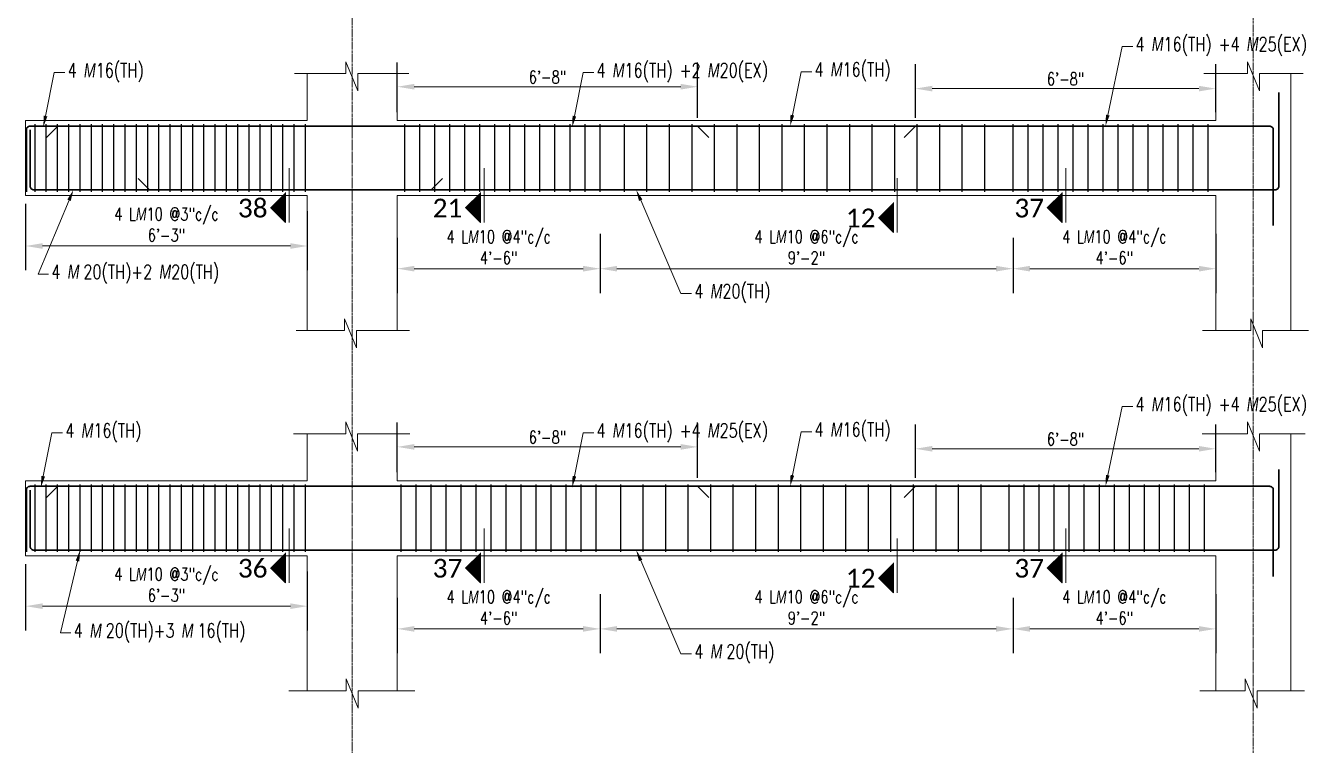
# Model space of a CAD drawing. Header units: inches. Extents: x 0 to 162649, y -36601 to -26324.
# Drawn here: x 156893.4 to 157235, y -35488 to -35296.2 of the extents above; entities that cross this region are included whole.
import ezdxf
from ezdxf import colors
from ezdxf.entities.mleader import LeaderData, LeaderLine
from ezdxf.math import Vec2, Vec3

# ---------------------------------------------------------------- set-up
doc = ezdxf.new("R2010")
doc.units = ezdxf.units.IN
doc.header["$MEASUREMENT"] = 0
doc.linetypes.add('CENTER2', pattern=[1.125, 0.75, -0.125, 0.125, -0.125])
for name, color, linetype, lineweight in [('Cen', 9, 'CENTER2', 5), ('Dim', 1, 'Continuous', 13), ('dimention', 1, 'Continuous', 13), ('hatch', 252, 'Continuous', 0), ('OL_AR_Text', 140, 'Continuous', 5), ('Rein', 3, 'Continuous', 30), ('Stirrups', 191, 'Continuous', 25), ('TEXT', 7, 'Continuous', 9)]:
    doc.layers.add(name, color=color, linetype=linetype, lineweight=lineweight)
doc.styles.add('1-8 Annotative Text', font='calibri.ttf', dxfattribs={"height": 0.125})
doc.styles.add('DIM', font='simplex.shx', dxfattribs={"width": 0.75})
doc.dimstyles.get("Standard").update_dxf_attribs({"dimscale": 36, "dimtxt": 0.09375, "dimasz": 0.125, "dimexe": 0.18, "dimexo": 0.0625, "dimgap": 0.015625, "dimtad": 1, "dimdec": 0, "dimzin": 0, "dimdsep": 46, "dimlunit": 4, "dimtxsty": 'DIM', "dimcen": 0.09, "dimadec": 0, "dimazin": 0, "dimtfac": 0.75, "dimtdec": 0, "dimtmove": 0, "dimatfit": 3, "dimfxl": 1, "dimtolj": 1, "dimtzin": 0, "dimlwd": 9, "dimarcsym": 0})

# ---------------------------------------------------------------- blocks, each defined once
blk = doc.blocks.new('*D76')
at = {"layer": 'Defpoints', "color": 0, "transparency": 16777216}
for p in [(157072.37, -35408.5), (156992.37, -35417.5), (157072.37, -35419)]:
    blk.add_point(p, dxfattribs=at)
at = {"layer": 'dimention', "color": 0, "lineweight": -2, "transparency": 16777216}
for p, q in [((156992.37, -35415.25), (156992.37, -35402.02)), ((157072.37, -35416.75), (157072.37, -35402.02))]:
    blk.add_line(p, q, dxfattribs=at)
at = {"layer": 'dimention', "color": 0, "lineweight": 9, "transparency": 16777216}
blk.add_line((156996.87, -35408.5), (157067.87, -35408.5), dxfattribs=at)
at = {"layer": 'dimention', "color": 0, "transparency": 16777216}
for points in [[(156996.87, -35407.75), (156996.87, -35409.25), (156992.37, -35408.5)], [(157067.87, -35407.75), (157067.87, -35409.25), (157072.37, -35408.5)]]:
    blk.add_solid(points, dxfattribs=at)
at = {"layer": 'dimention', "color": 0, "transparency": 16777216, "insert": (157032.37, -35405.93), "char_height": 3.375, "attachment_point": 5, "style": 'DIM'}
blk.add_mtext('\\A1;6\'-8"', dxfattribs=at)
blk = doc.blocks.new('*D77')
at = {"layer": 'Defpoints', "color": 0, "transparency": 16777216}
for p in [(157210.37, -35409), (157210.37, -35417.5), (157130.37, -35419)]:
    blk.add_point(p, dxfattribs=at)
at = {"layer": 'dimention', "color": 0, "lineweight": -2, "transparency": 16777216}
for p, q in [((157130.37, -35416.75), (157130.37, -35402.52)), ((157210.37, -35415.25), (157210.37, -35402.52))]:
    blk.add_line(p, q, dxfattribs=at)
at = {"layer": 'dimention', "color": 0, "lineweight": 9, "transparency": 16777216}
blk.add_line((157134.87, -35409), (157205.87, -35409), dxfattribs=at)
at = {"layer": 'dimention', "color": 0, "transparency": 16777216}
for points in [[(157134.87, -35408.25), (157134.87, -35409.75), (157130.37, -35409)], [(157205.87, -35408.25), (157205.87, -35409.75), (157210.37, -35409)]]:
    blk.add_solid(points, dxfattribs=at)
at = {"layer": 'dimention', "color": 0, "transparency": 16777216, "insert": (157170.37, -35406.43), "char_height": 3.375, "attachment_point": 5, "style": 'DIM'}
blk.add_mtext('\\A1;6\'-8"', dxfattribs=at)
blk = doc.blocks.new('*D82')
at = {"layer": 'Defpoints', "color": 0, "transparency": 16777216}
for p in [(156992.37, -35446.5), (157046.37, -35445.5), (157046.37, -35457)]:
    blk.add_point(p, dxfattribs=at)
at = {"layer": 'dimention', "color": 0, "lineweight": -2, "transparency": 16777216}
for p, q in [((157046.37, -35447.75), (157046.37, -35463.48)), ((156992.37, -35448.75), (156992.37, -35463.48))]:
    blk.add_line(p, q, dxfattribs=at)
at = {"layer": 'dimention', "color": 0, "lineweight": 9, "transparency": 16777216}
blk.add_line((156996.87, -35457), (157041.87, -35457), dxfattribs=at)
at = {"layer": 'dimention', "color": 0, "transparency": 16777216}
for points in [[(156996.87, -35456.25), (156996.87, -35457.75), (156992.37, -35457)], [(157041.87, -35456.25), (157041.87, -35457.75), (157046.37, -35457)]]:
    blk.add_solid(points, dxfattribs=at)
at = {"layer": 'dimention', "color": 0, "transparency": 16777216, "insert": (157019.37, -35451.29), "char_height": 3.375, "attachment_point": 5, "style": 'DIM'}
blk.add_mtext('\\A1;4 L{\\A0;\\Fgothici|c0;\\W0.75;M}10 @4"c/c\\P4\'-6"', dxfattribs=at)
blk = doc.blocks.new('*D83')
at = {"layer": 'Defpoints', "color": 0, "transparency": 16777216}
for p in [(157156.37, -35446.5), (157210.37, -35445.5), (157210.37, -35457)]:
    blk.add_point(p, dxfattribs=at)
at = {"layer": 'dimention', "color": 0, "lineweight": -2, "transparency": 16777216}
for p, q in [((157210.37, -35447.75), (157210.37, -35463.48)), ((157156.37, -35448.75), (157156.37, -35463.48))]:
    blk.add_line(p, q, dxfattribs=at)
at = {"layer": 'dimention', "color": 0, "lineweight": 9, "transparency": 16777216}
blk.add_line((157160.87, -35457), (157205.87, -35457), dxfattribs=at)
at = {"layer": 'dimention', "color": 0, "transparency": 16777216}
for points in [[(157160.87, -35456.25), (157160.87, -35457.75), (157156.37, -35457)], [(157205.87, -35456.25), (157205.87, -35457.75), (157210.37, -35457)]]:
    blk.add_solid(points, dxfattribs=at)
at = {"layer": 'dimention', "color": 0, "transparency": 16777216, "insert": (157183.37, -35451.29), "char_height": 3.375, "attachment_point": 5, "style": 'DIM'}
blk.add_mtext('\\A1;4 L{\\A0;\\Fgothici|c0;\\W0.75;M}10 @4"c/c\\P4\'-6"', dxfattribs=at)
blk = doc.blocks.new('*D84')
at = {"layer": 'Defpoints', "color": 0, "transparency": 16777216}
for p in [(157046.37, -35446.5), (157156.37, -35446.5), (157156.37, -35457)]:
    blk.add_point(p, dxfattribs=at)
at = {"layer": 'dimention', "color": 0, "lineweight": -2, "transparency": 16777216}
for p, q in [((157046.37, -35448.75), (157046.37, -35463.48)), ((157156.37, -35448.75), (157156.37, -35463.48))]:
    blk.add_line(p, q, dxfattribs=at)
at = {"layer": 'dimention', "color": 0, "lineweight": 9, "transparency": 16777216}
blk.add_line((157050.87, -35457), (157151.87, -35457), dxfattribs=at)
at = {"layer": 'dimention', "color": 0, "transparency": 16777216}
for points in [[(157050.87, -35456.25), (157050.87, -35457.75), (157046.37, -35457)], [(157151.87, -35456.25), (157151.87, -35457.75), (157156.37, -35457)]]:
    blk.add_solid(points, dxfattribs=at)
at = {"layer": 'dimention', "color": 0, "transparency": 16777216, "insert": (157101.37, -35451.29), "char_height": 3.375, "attachment_point": 5, "style": 'DIM'}
blk.add_mtext('\\A1;4 L{\\A0;\\Fgothici|c0;\\W0.75;M}10 @6"c/c\\P9\'-2"', dxfattribs=at)
blk = doc.blocks.new('*D91')
at = {"layer": 'Defpoints', "color": 0, "transparency": 16777216}
for p in [(157072.37, -35312.5), (156992.37, -35321.5), (157072.37, -35323)]:
    blk.add_point(p, dxfattribs=at)
at = {"layer": 'dimention', "color": 0, "lineweight": -2, "transparency": 16777216}
for p, q in [((156992.37, -35319.25), (156992.37, -35306.02)), ((157072.37, -35320.75), (157072.37, -35306.02))]:
    blk.add_line(p, q, dxfattribs=at)
at = {"layer": 'dimention', "color": 0, "lineweight": 9, "transparency": 16777216}
blk.add_line((156996.87, -35312.5), (157067.87, -35312.5), dxfattribs=at)
at = {"layer": 'dimention', "color": 0, "transparency": 16777216}
for points in [[(156996.87, -35311.75), (156996.87, -35313.25), (156992.37, -35312.5)], [(157067.87, -35311.75), (157067.87, -35313.25), (157072.37, -35312.5)]]:
    blk.add_solid(points, dxfattribs=at)
at = {"layer": 'dimention', "color": 0, "transparency": 16777216, "insert": (157032.37, -35309.93), "char_height": 3.375, "attachment_point": 5, "style": 'DIM'}
blk.add_mtext('\\A1;6\'-8"', dxfattribs=at)
blk = doc.blocks.new('*D92')
at = {"layer": 'Defpoints', "color": 0, "transparency": 16777216}
for p in [(157210.37, -35313), (157210.37, -35321.5), (157130.37, -35323)]:
    blk.add_point(p, dxfattribs=at)
at = {"layer": 'dimention', "color": 0, "lineweight": -2, "transparency": 16777216}
for p, q in [((157130.37, -35320.75), (157130.37, -35306.52)), ((157210.37, -35319.25), (157210.37, -35306.52))]:
    blk.add_line(p, q, dxfattribs=at)
at = {"layer": 'dimention', "color": 0, "lineweight": 9, "transparency": 16777216}
blk.add_line((157134.87, -35313), (157205.87, -35313), dxfattribs=at)
at = {"layer": 'dimention', "color": 0, "transparency": 16777216}
for points in [[(157134.87, -35312.25), (157134.87, -35313.75), (157130.37, -35313)], [(157205.87, -35312.25), (157205.87, -35313.75), (157210.37, -35313)]]:
    blk.add_solid(points, dxfattribs=at)
at = {"layer": 'dimention', "color": 0, "transparency": 16777216, "insert": (157170.37, -35310.43), "char_height": 3.375, "attachment_point": 5, "style": 'DIM'}
blk.add_mtext('\\A1;6\'-8"', dxfattribs=at)
blk = doc.blocks.new('*D97')
at = {"layer": 'Defpoints', "color": 0, "transparency": 16777216}
for p in [(157046.37, -35349.5), (156992.37, -35350.5), (157046.37, -35361)]:
    blk.add_point(p, dxfattribs=at)
at = {"layer": 'dimention', "color": 0, "lineweight": -2, "transparency": 16777216}
for p, q in [((156992.37, -35352.75), (156992.37, -35367.48)), ((157046.37, -35351.75), (157046.37, -35367.48))]:
    blk.add_line(p, q, dxfattribs=at)
at = {"layer": 'dimention', "color": 0, "lineweight": 9, "transparency": 16777216}
blk.add_line((156996.87, -35361), (157041.87, -35361), dxfattribs=at)
at = {"layer": 'dimention', "color": 0, "transparency": 16777216}
for points in [[(156996.87, -35360.25), (156996.87, -35361.75), (156992.37, -35361)], [(157041.87, -35360.25), (157041.87, -35361.75), (157046.37, -35361)]]:
    blk.add_solid(points, dxfattribs=at)
at = {"layer": 'dimention', "color": 0, "transparency": 16777216, "insert": (157019.37, -35355.29), "char_height": 3.375, "attachment_point": 5, "style": 'DIM'}
blk.add_mtext('\\A1;4 L{\\A0;\\Fgothici|c0;\\W0.75;M}10 @4"c/c\\P4\'-6"', dxfattribs=at)
blk = doc.blocks.new('*D98')
at = {"layer": 'Defpoints', "color": 0, "transparency": 16777216}
for p in [(157210.37, -35349.5), (157156.37, -35350.5), (157210.37, -35361)]:
    blk.add_point(p, dxfattribs=at)
at = {"layer": 'dimention', "color": 0, "lineweight": -2, "transparency": 16777216}
for p, q in [((157156.37, -35352.75), (157156.37, -35367.48)), ((157210.37, -35351.75), (157210.37, -35367.48))]:
    blk.add_line(p, q, dxfattribs=at)
at = {"layer": 'dimention', "color": 0, "lineweight": 9, "transparency": 16777216}
blk.add_line((157160.87, -35361), (157205.87, -35361), dxfattribs=at)
at = {"layer": 'dimention', "color": 0, "transparency": 16777216}
for points in [[(157160.87, -35360.25), (157160.87, -35361.75), (157156.37, -35361)], [(157205.87, -35360.25), (157205.87, -35361.75), (157210.37, -35361)]]:
    blk.add_solid(points, dxfattribs=at)
at = {"layer": 'dimention', "color": 0, "transparency": 16777216, "insert": (157183.37, -35355.29), "char_height": 3.375, "attachment_point": 5, "style": 'DIM'}
blk.add_mtext('\\A1;4 L{\\A0;\\Fgothici|c0;\\W0.75;M}10 @4"c/c\\P4\'-6"', dxfattribs=at)
blk = doc.blocks.new('*D99')
at = {"layer": 'Defpoints', "color": 0, "transparency": 16777216}
for p in [(157046.37, -35350.5), (157156.37, -35350.5), (157156.37, -35361)]:
    blk.add_point(p, dxfattribs=at)
at = {"layer": 'dimention', "color": 0, "lineweight": -2, "transparency": 16777216}
for p, q in [((157046.37, -35352.75), (157046.37, -35367.48)), ((157156.37, -35352.75), (157156.37, -35367.48))]:
    blk.add_line(p, q, dxfattribs=at)
at = {"layer": 'dimention', "color": 0, "lineweight": 9, "transparency": 16777216}
blk.add_line((157050.87, -35361), (157151.87, -35361), dxfattribs=at)
at = {"layer": 'dimention', "color": 0, "transparency": 16777216}
for points in [[(157050.87, -35360.25), (157050.87, -35361.75), (157046.37, -35361)], [(157151.87, -35360.25), (157151.87, -35361.75), (157156.37, -35361)]]:
    blk.add_solid(points, dxfattribs=at)
at = {"layer": 'dimention', "color": 0, "transparency": 16777216, "insert": (157101.37, -35355.29), "char_height": 3.375, "attachment_point": 5, "style": 'DIM'}
blk.add_mtext('\\A1;4 L{\\A0;\\Fgothici|c0;\\W0.75;M}10 @6"c/c\\P9\'-2"', dxfattribs=at)
blk = doc.blocks.new('*D226')
at = {"layer": 'Defpoints', "color": 0, "transparency": 16777216}
for p in [(156893.37, -35341.5), (156968.39, -35343.45), (156968.39, -35354.95)]:
    blk.add_point(p, dxfattribs=at)
at = {"layer": 'dimention', "color": 0, "lineweight": -2, "transparency": 16777216}
for p, q in [((156893.37, -35343.75), (156893.37, -35361.43)), ((156968.39, -35345.7), (156968.39, -35361.43))]:
    blk.add_line(p, q, dxfattribs=at)
at = {"layer": 'dimention', "color": 0, "lineweight": 9, "transparency": 16777216}
blk.add_line((156897.87, -35354.95), (156963.89, -35354.95), dxfattribs=at)
at = {"layer": 'dimention', "color": 0, "transparency": 16777216}
for points in [[(156897.87, -35354.2), (156897.87, -35355.7), (156893.37, -35354.95)], [(156963.89, -35354.2), (156963.89, -35355.7), (156968.39, -35354.95)]]:
    blk.add_solid(points, dxfattribs=at)
at = {"layer": 'dimention', "color": 0, "transparency": 16777216, "insert": (156930.88, -35349.24), "char_height": 3.375, "attachment_point": 5, "style": 'DIM'}
blk.add_mtext('\\A1;4 L{\\A0;\\Fgothici|c0;M}10 @3"c/c\\P6\'-3"', dxfattribs=at)
blk = doc.blocks.new('*D227')
at = {"layer": 'Defpoints', "color": 0, "transparency": 16777216}
for p in [(156893.37, -35437.5), (156968.39, -35439.45), (156968.39, -35450.95)]:
    blk.add_point(p, dxfattribs=at)
at = {"layer": 'dimention', "color": 0, "lineweight": -2, "transparency": 16777216}
for p, q in [((156893.37, -35439.75), (156893.37, -35457.43)), ((156968.39, -35441.7), (156968.39, -35457.43))]:
    blk.add_line(p, q, dxfattribs=at)
at = {"layer": 'dimention', "color": 0, "lineweight": 9, "transparency": 16777216}
blk.add_line((156897.87, -35450.95), (156963.89, -35450.95), dxfattribs=at)
at = {"layer": 'dimention', "color": 0, "transparency": 16777216}
for points in [[(156897.87, -35450.2), (156897.87, -35451.7), (156893.37, -35450.95)], [(156963.89, -35450.2), (156963.89, -35451.7), (156968.39, -35450.95)]]:
    blk.add_solid(points, dxfattribs=at)
at = {"layer": 'dimention', "color": 0, "transparency": 16777216, "insert": (156930.88, -35445.24), "char_height": 3.375, "attachment_point": 5, "style": 'DIM'}
blk.add_mtext('\\A1;4 L{\\A0;\\Fgothici|c0;M}10 @3"c/c\\P6\'-3"', dxfattribs=at)

msp = doc.modelspace()

# ---------------------------------------------------------------- hatches: boundary and pattern name
at = {"layer": 'Dim'}
h = msp.add_hatch(dxfattribs=at)
h.set_pattern_fill('ANSI31', color=256)
h.set_pattern_definition([(45, (2.90914, 557.83472), (-0.08838834765, 0.08838834765), [])])
h.paths.add_polyline_path([(156962.6, -35344.73), (156962.6, -35340.73), (156958.6, -35344.73), (156962.6, -35348.73)])
h = msp.add_hatch(dxfattribs=at)
h.set_pattern_fill('ANSI31', color=256)
h.set_pattern_definition([(45, (54.7936, 557.83472), (-0.08838834765, 0.08838834765), [])])
h.paths.add_polyline_path([(157014.49, -35344.73), (157014.49, -35340.73), (157010.49, -35344.73), (157014.49, -35348.73)])
h = msp.add_hatch(dxfattribs=at)
h.set_pattern_fill('ANSI31', color=256)
h.set_pattern_definition([(45, (209.73518, 557.83472), (-0.08838834765, 0.08838834765), [])])
h.paths.add_polyline_path([(157169.43, -35344.73), (157169.43, -35340.73), (157165.43, -35344.73), (157169.43, -35348.73)])
h = msp.add_hatch(dxfattribs=at)
h.set_pattern_fill('ANSI31', color=256)
h.set_pattern_definition([(45, (164.84924, 555.19524), (-0.08838834765, 0.08838834765), [])])
h.paths.add_polyline_path([(157124.54, -35347.37), (157124.54, -35343.37), (157120.54, -35347.37), (157124.54, -35351.37)])
h = msp.add_hatch(dxfattribs=at)
h.set_pattern_fill('ANSI31', color=256)
h.set_pattern_definition([(45, (2.90914, 461.83472), (-0.08838834765, 0.08838834765), [])])
h.paths.add_polyline_path([(156962.6, -35440.73), (156962.6, -35436.73), (156958.6, -35440.73), (156962.6, -35444.73)])
h = msp.add_hatch(dxfattribs=at)
h.set_pattern_fill('ANSI31', color=256)
h.set_pattern_definition([(45, (54.7936, 461.83472), (-0.08838834765, 0.08838834765), [])])
h.paths.add_polyline_path([(157014.49, -35440.73), (157014.49, -35436.73), (157010.49, -35440.73), (157014.49, -35444.73)])
h = msp.add_hatch(dxfattribs=at)
h.set_pattern_fill('ANSI31', color=256)
h.set_pattern_definition([(45, (209.73518, 461.83472), (-0.08838834765, 0.08838834765), [])])
h.paths.add_polyline_path([(157169.43, -35440.73), (157169.43, -35436.73), (157165.43, -35440.73), (157169.43, -35444.73)])
h = msp.add_hatch(dxfattribs=at)
h.set_pattern_fill('ANSI31', color=256)
h.set_pattern_definition([(45, (164.84924, 459.19524), (-0.08838834765, 0.08838834765), [])])
h.paths.add_polyline_path([(157124.54, -35443.37), (157124.54, -35439.37), (157120.54, -35443.37), (157124.54, -35447.37)])

# ---------------------------------------------------------------- linework, layer by layer
at = {"layer": 'Cen'}
for p, q in [((156980.37, -35095.91), (156980.37, -35925)), ((157220.37, -35099.09), (157220.37, -35925))]:
    msp.add_line(p, q, dxfattribs=at)
at = {"layer": 'Dim'}
for p, q in [((156963.6, -35334.23), (156963.6, -35348.73)), ((157015.49, -35334.23), (157015.49, -35348.73)), ((157170.43, -35334.23), (157170.43, -35348.73)), ((157125.54, -35336.87), (157125.54, -35351.37)), ((156962.6, -35340.73), (156962.6, -35348.73)), ((157014.49, -35340.73), (157014.49, -35348.73)), ((157169.43, -35340.73), (157169.43, -35348.73)), ((156958.6, -35344.73), (156962.6, -35348.73)), ((156962.6, -35348.73), (156962.6, -35344.73)), ((157010.49, -35344.73), (157014.49, -35348.73)), ((157014.49, -35348.73), (157014.49, -35344.73)), ((157124.54, -35343.37), (157124.54, -35351.37)), ((157165.43, -35344.73), (157169.43, -35348.73)), ((157169.43, -35348.73), (157169.43, -35344.73)), ((157120.54, -35347.37), (157124.54, -35351.37)), ((157124.54, -35351.37), (157124.54, -35347.37)), ((156963.6, -35430.23), (156963.6, -35444.73)), ((157015.49, -35430.23), (157015.49, -35444.73)), ((157170.43, -35430.23), (157170.43, -35444.73)), ((157125.54, -35432.87), (157125.54, -35447.37)), ((156962.6, -35436.73), (156962.6, -35444.73)), ((157014.49, -35436.73), (157014.49, -35444.73)), ((157169.43, -35436.73), (157169.43, -35444.73)), ((156958.6, -35440.73), (156962.6, -35444.73)), ((156962.6, -35444.73), (156962.6, -35440.73)), ((157010.49, -35440.73), (157014.49, -35444.73)), ((157014.49, -35444.73), (157014.49, -35440.73)), ((157124.54, -35439.37), (157124.54, -35447.37)), ((157165.43, -35440.73), (157169.43, -35444.73)), ((157169.43, -35444.73), (157169.43, -35440.73)), ((157120.54, -35443.37), (157124.54, -35447.37)), ((157124.54, -35447.37), (157124.54, -35443.37))]:
    msp.add_line(p, q, dxfattribs=at)
at = {"layer": 'hatch'}
for p, q in [((156978.68, -35309), (156978.68, -35305.83)), ((156978.68, -35305.83), (156981.86, -35313.63)), ((157218.87, -35309), (157218.87, -35305.83)), ((157218.87, -35305.83), (157222.06, -35313.63)), ((156964.96, -35309), (156978.68, -35309)), ((156968.37, -35309), (156968.37, -35321.5)), ((156981.86, -35313.63), (156981.86, -35309)), ((156981.86, -35309), (156995.41, -35309)), ((156992.37, -35309), (156992.37, -35321.5)), ((157207.17, -35309), (157218.87, -35309)), ((157210.37, -35309), (157210.37, -35321.5)), ((157222.06, -35313.63), (157222.06, -35309)), ((157222.06, -35309), (157233.68, -35309)), ((157230.37, -35309), (157230.37, -35377.5)), ((156893.37, -35321.5), (156893.37, -35341.5)), ((156893.37, -35321.5), (156968.37, -35321.5)), ((156992.37, -35321.5), (157210.37, -35321.5)), ((156893.37, -35341.5), (156968.37, -35341.5)), ((156968.37, -35341.5), (156968.37, -35377.5)), ((156992.37, -35341.5), (156992.37, -35377.5)), ((156992.37, -35341.5), (157210.37, -35341.5)), ((157210.37, -35341.5), (157210.37, -35377.5)), ((156978.28, -35377.5), (156978.28, -35374.33)), ((156978.28, -35374.33), (156981.47, -35382.13)), ((157219.69, -35377.5), (157219.69, -35374.33)), ((157219.69, -35374.33), (157222.87, -35382.13)), ((156965.39, -35377.5), (156978.28, -35377.5)), ((156981.47, -35382.13), (156981.47, -35377.5)), ((156981.47, -35377.5), (156995.64, -35377.5)), ((157206.83, -35377.5), (157219.69, -35377.5)), ((157222.87, -35382.13), (157222.87, -35377.5)), ((157222.87, -35377.5), (157235.04, -35377.5)), ((156978.61, -35405), (156978.61, -35401.83)), ((156978.61, -35401.83), (156981.79, -35409.63)), ((157218.83, -35405), (157218.83, -35401.83)), ((157218.83, -35401.83), (157222.02, -35409.63)), ((156964.71, -35405), (156978.61, -35405)), ((156968.37, -35405), (156968.37, -35417.5)), ((156981.79, -35409.63), (156981.79, -35405)), ((156981.79, -35405), (156995.71, -35405)), ((156992.37, -35405), (156992.37, -35417.5)), ((157206.78, -35405), (157218.83, -35405)), ((157210.37, -35405), (157210.37, -35417.5)), ((157222.02, -35409.63), (157222.02, -35405)), ((157222.02, -35405), (157234.23, -35405)), ((157230.37, -35405), (157230.37, -35473.5)), ((156893.37, -35417.5), (156893.37, -35437.5)), ((156893.37, -35417.5), (156968.37, -35417.5)), ((156992.37, -35417.5), (157210.37, -35417.5)), ((156893.37, -35437.5), (156968.37, -35437.5)), ((156968.37, -35437.5), (156968.37, -35473.5)), ((156992.37, -35437.5), (156992.37, -35473.5)), ((156992.37, -35437.5), (157210.37, -35437.5)), ((157210.37, -35437.5), (157210.37, -35473.5)), ((156978.76, -35473.5), (156978.76, -35470.33)), ((156978.76, -35470.33), (156981.95, -35478.13)), ((157218.2, -35473.5), (157218.2, -35470.33)), ((157218.2, -35470.33), (157221.39, -35478.13)), ((156963.44, -35473.5), (156978.76, -35473.5)), ((156981.95, -35478.13), (156981.95, -35473.5)), ((156981.95, -35473.5), (156997.05, -35473.5)), ((157206.17, -35473.5), (157218.2, -35473.5)), ((157221.39, -35478.13), (157221.39, -35473.5)), ((157221.39, -35473.5), (157234.03, -35473.5))]:
    msp.add_line(p, q, dxfattribs=at)
at = {"layer": 'Rein'}
for p, q in [((156898.96, -35326), (156901.96, -35323)), ((157075.37, -35326), (157072.37, -35323)), ((157127.37, -35326), (157130.37, -35323)), ((156926.37, -35340), (156923.37, -35337)), ((157001.37, -35340), (157004.37, -35337)), ((156898.96, -35422), (156901.96, -35419)), ((157075.37, -35422), (157072.37, -35419)), ((157127.37, -35422), (157130.37, -35419))]:
    msp.add_line(p, q, dxfattribs=at)
for points in [[(156894.55, -35324), (156894.55, -35339, 0.414214), (156895.55, -35340), (157226.21, -35340, 0.414214), (157227.21, -35339), (157227.21, -35314)], [(157225.71, -35349.5), (157225.71, -35324, 0.414214), (157224.71, -35323), (156894.55, -35323, 0.414214), (156893.55, -35324), (156893.55, -35340.5)], [(156894.55, -35420), (156894.55, -35435, 0.414214), (156895.55, -35436), (157226.21, -35436, 0.414214), (157227.21, -35435), (157227.21, -35414.5)], [(157225.71, -35443), (157225.71, -35420, 0.414214), (157224.71, -35419), (156894.55, -35419, 0.414214), (156893.55, -35420), (156893.55, -35436.5)]]:
    msp.add_lwpolyline(points, format="xyb", dxfattribs=at)
at = {"layer": 'Stirrups'}
for p, q in [((156895.87, -35340.5), (156895.87, -35322.5)), ((156898.87, -35340.5), (156898.87, -35322.5)), ((156901.87, -35340.5), (156901.87, -35322.5)), ((156904.87, -35340.5), (156904.87, -35322.5)), ((156907.87, -35340.5), (156907.87, -35322.5)), ((156910.87, -35340.5), (156910.87, -35322.5)), ((156913.87, -35340.5), (156913.87, -35322.5)), ((156916.87, -35340.5), (156916.87, -35322.5)), ((156919.87, -35340.5), (156919.87, -35322.5)), ((156922.87, -35340.5), (156922.87, -35322.5)), ((156925.87, -35340.5), (156925.87, -35322.5)), ((156928.87, -35340.5), (156928.87, -35322.5)), ((156931.87, -35340.5), (156931.87, -35322.5)), ((156934.87, -35340.5), (156934.87, -35322.5)), ((156937.87, -35340.5), (156937.87, -35322.5)), ((156940.87, -35340.5), (156940.87, -35322.5)), ((156943.87, -35340.5), (156943.87, -35322.5)), ((156946.87, -35340.5), (156946.87, -35322.5)), ((156949.87, -35340.5), (156949.87, -35322.5)), ((156952.87, -35340.5), (156952.87, -35322.5)), ((156955.87, -35340.5), (156955.87, -35322.5)), ((156958.87, -35340.5), (156958.87, -35322.5)), ((156961.87, -35340.5), (156961.87, -35322.5)), ((156964.87, -35340.5), (156964.87, -35322.5)), ((156967.87, -35340.5), (156967.87, -35322.5)), ((156994.37, -35340.5), (156994.37, -35322.5)), ((156998.37, -35340.5), (156998.37, -35322.5)), ((157002.37, -35340.5), (157002.37, -35322.5)), ((157006.37, -35340.5), (157006.37, -35322.5)), ((157010.37, -35340.5), (157010.37, -35322.5)), ((157014.37, -35340.5), (157014.37, -35322.5)), ((157018.37, -35340.5), (157018.37, -35322.5)), ((157022.37, -35340.5), (157022.37, -35322.5)), ((157026.37, -35340.5), (157026.37, -35322.5)), ((157030.37, -35340.5), (157030.37, -35322.5)), ((157034.37, -35340.5), (157034.37, -35322.5)), ((157038.37, -35340.5), (157038.37, -35322.5)), ((157042.37, -35340.5), (157042.37, -35322.5)), ((157046.37, -35340.5), (157046.37, -35322.5)), ((157052.87, -35340.5), (157052.87, -35322.5)), ((157058.87, -35340.5), (157058.87, -35322.5)), ((157064.87, -35340.5), (157064.87, -35322.5)), ((157070.87, -35340.5), (157070.87, -35322.5)), ((157076.87, -35340.5), (157076.87, -35322.5)), ((157082.87, -35340.5), (157082.87, -35322.5)), ((157088.87, -35340.5), (157088.87, -35322.5)), ((157094.87, -35340.5), (157094.87, -35322.5)), ((157100.87, -35340.5), (157100.87, -35322.5)), ((157106.87, -35340.5), (157106.87, -35322.5)), ((157112.87, -35340.5), (157112.87, -35322.5)), ((157118.87, -35340.5), (157118.87, -35322.5)), ((157124.87, -35340.5), (157124.87, -35322.5)), ((157130.87, -35340.5), (157130.87, -35322.5)), ((157136.87, -35340.5), (157136.87, -35322.5)), ((157142.87, -35340.5), (157142.87, -35322.5)), ((157148.87, -35340.5), (157148.87, -35322.5)), ((157156.37, -35340.5), (157156.37, -35322.5)), ((157160.37, -35340.5), (157160.37, -35322.5)), ((157164.37, -35340.5), (157164.37, -35322.5)), ((157168.37, -35340.5), (157168.37, -35322.5)), ((157172.37, -35340.5), (157172.37, -35322.5)), ((157176.37, -35340.5), (157176.37, -35322.5)), ((157180.37, -35340.5), (157180.37, -35322.5)), ((157184.37, -35340.5), (157184.37, -35322.5)), ((157188.37, -35340.5), (157188.37, -35322.5)), ((157192.37, -35340.5), (157192.37, -35322.5)), ((157196.37, -35340.5), (157196.37, -35322.5)), ((157200.37, -35340.5), (157200.37, -35322.5)), ((157204.37, -35340.5), (157204.37, -35322.5)), ((157208.37, -35340.5), (157208.37, -35322.5)), ((156895.87, -35436.5), (156895.87, -35418.5)), ((156898.87, -35436.5), (156898.87, -35418.5)), ((156901.87, -35436.5), (156901.87, -35418.5)), ((156904.87, -35436.5), (156904.87, -35418.5)), ((156907.87, -35436.5), (156907.87, -35418.5)), ((156910.87, -35436.5), (156910.87, -35418.5)), ((156913.87, -35436.5), (156913.87, -35418.5)), ((156916.87, -35436.5), (156916.87, -35418.5)), ((156919.87, -35436.5), (156919.87, -35418.5)), ((156922.87, -35436.5), (156922.87, -35418.5)), ((156925.87, -35436.5), (156925.87, -35418.5)), ((156928.87, -35436.5), (156928.87, -35418.5)), ((156931.87, -35436.5), (156931.87, -35418.5)), ((156934.87, -35436.5), (156934.87, -35418.5)), ((156937.87, -35436.5), (156937.87, -35418.5)), ((156940.87, -35436.5), (156940.87, -35418.5)), ((156943.87, -35436.5), (156943.87, -35418.5)), ((156946.87, -35436.5), (156946.87, -35418.5)), ((156949.87, -35436.5), (156949.87, -35418.5)), ((156952.87, -35436.5), (156952.87, -35418.5)), ((156955.87, -35436.5), (156955.87, -35418.5)), ((156958.87, -35436.5), (156958.87, -35418.5)), ((156961.87, -35436.5), (156961.87, -35418.5)), ((156964.87, -35436.5), (156964.87, -35418.5)), ((156967.87, -35436.5), (156967.87, -35418.5)), ((156993.37, -35436.5), (156993.37, -35418.5)), ((156997.37, -35436.5), (156997.37, -35418.5)), ((157001.37, -35436.5), (157001.37, -35418.5)), ((157005.37, -35436.5), (157005.37, -35418.5)), ((157009.37, -35436.5), (157009.37, -35418.5)), ((157013.37, -35436.5), (157013.37, -35418.5)), ((157017.37, -35436.5), (157017.37, -35418.5)), ((157021.37, -35436.5), (157021.37, -35418.5)), ((157025.37, -35436.5), (157025.37, -35418.5)), ((157029.37, -35436.5), (157029.37, -35418.5)), ((157033.37, -35436.5), (157033.37, -35418.5)), ((157037.37, -35436.5), (157037.37, -35418.5)), ((157041.37, -35436.5), (157041.37, -35418.5)), ((157045.37, -35436.5), (157045.37, -35418.5)), ((157051.87, -35436.5), (157051.87, -35418.5)), ((157057.87, -35436.5), (157057.87, -35418.5)), ((157063.87, -35436.5), (157063.87, -35418.5)), ((157069.87, -35436.5), (157069.87, -35418.5)), ((157075.87, -35436.5), (157075.87, -35418.5)), ((157081.87, -35436.5), (157081.87, -35418.5)), ((157087.87, -35436.5), (157087.87, -35418.5)), ((157093.87, -35436.5), (157093.87, -35418.5)), ((157099.87, -35436.5), (157099.87, -35418.5)), ((157105.87, -35436.5), (157105.87, -35418.5)), ((157111.87, -35436.5), (157111.87, -35418.5)), ((157117.87, -35436.5), (157117.87, -35418.5)), ((157123.87, -35436.5), (157123.87, -35418.5)), ((157129.87, -35436.5), (157129.87, -35418.5)), ((157135.87, -35436.5), (157135.87, -35418.5)), ((157141.87, -35436.5), (157141.87, -35418.5)), ((157147.87, -35436.5), (157147.87, -35418.5)), ((157155.37, -35436.5), (157155.37, -35418.5)), ((157159.37, -35436.5), (157159.37, -35418.5)), ((157163.37, -35436.5), (157163.37, -35418.5)), ((157167.37, -35436.5), (157167.37, -35418.5)), ((157171.37, -35436.5), (157171.37, -35418.5)), ((157175.37, -35436.5), (157175.37, -35418.5)), ((157179.37, -35436.5), (157179.37, -35418.5)), ((157183.37, -35436.5), (157183.37, -35418.5)), ((157187.37, -35436.5), (157187.37, -35418.5)), ((157191.37, -35436.5), (157191.37, -35418.5)), ((157195.37, -35436.5), (157195.37, -35418.5)), ((157199.37, -35436.5), (157199.37, -35418.5)), ((157203.37, -35436.5), (157203.37, -35418.5)), ((157207.37, -35436.5), (157207.37, -35418.5))]:
    msp.add_line(p, q, dxfattribs=at)

# ---------------------------------------------------------------- texts
at = {"layer": 'OL_AR_Text', "char_height": 5, "width": 3.8192065e-317, "attachment_point": 1, "style": '1-8 Annotative Text'}
for s, insert in [('38', (156949.9, -35342.34)), ('21', (157001.78, -35342.34)), ('37', (157156.73, -35342.34)), ('12', (157111.84, -35344.98)), ('36', (156949.9, -35438.34)), ('37', (157001.78, -35438.34)), ('37', (157156.73, -35438.34)), ('12', (157111.84, -35440.98))]:
    msp.add_mtext(s, dxfattribs=dict(at, insert=insert))

# ---------------------------------------------------------------- dimensions: what is measured, and where the dimension line sits
at = {"layer": 'dimention'}
for base, p1, p2, picture, middle in [((157072.37, -35312.5), (156992.37, -35321.5), (157072.37, -35323), '*D91', (157032.37, -35309.93)), ((157210.37, -35313), (157130.37, -35323), (157210.37, -35321.5), '*D92', (157170.37, -35310.43)), ((157072.37, -35408.5), (156992.37, -35417.5), (157072.37, -35419), '*D76', (157032.37, -35405.93)), ((157210.37, -35409), (157130.37, -35419), (157210.37, -35417.5), '*D77', (157170.37, -35406.43))]:
    dim = msp.add_linear_dim(base=base, p1=p1, p2=p2, dimstyle='Standard', dxfattribs=at)
    dim.commit()
    dim.dimension.update_dxf_attribs({"geometry": picture, "text_midpoint": middle})
for base, p1, p2, text, picture, middle in [((156968.39, -35354.95), (156893.37, -35341.5), (156968.39, -35343.45), '4 L{\\A0;\\Fgothici|c0;M}10 @3"c/c\\P<>', '*D226', (156930.88, -35349.24)), ((157046.37, -35361), (156992.37, -35350.5), (157046.37, -35349.5), '4 L{\\A0;\\Fgothici|c0;\\W0.75;M}10 @4"c/c\\P<>', '*D97', (157019.37, -35355.29)), ((157156.37, -35361), (157046.37, -35350.5), (157156.37, -35350.5), '4 L{\\A0;\\Fgothici|c0;\\W0.75;M}10 @6"c/c\\P<>', '*D99', (157101.37, -35355.29)), ((157210.37, -35361), (157156.37, -35350.5), (157210.37, -35349.5), '4 L{\\A0;\\Fgothici|c0;\\W0.75;M}10 @4"c/c\\P<>', '*D98', (157183.37, -35355.29)), ((156968.39, -35450.95), (156893.37, -35437.5), (156968.39, -35439.45), '4 L{\\A0;\\Fgothici|c0;M}10 @3"c/c\\P<>', '*D227', (156930.88, -35445.24)), ((157046.37, -35457), (156992.37, -35446.5), (157046.37, -35445.5), '4 L{\\A0;\\Fgothici|c0;\\W0.75;M}10 @4"c/c\\P<>', '*D82', (157019.37, -35451.29)), ((157156.37, -35457), (157046.37, -35446.5), (157156.37, -35446.5), '4 L{\\A0;\\Fgothici|c0;\\W0.75;M}10 @6"c/c\\P<>', '*D84', (157101.37, -35451.29)), ((157210.37, -35457), (157156.37, -35446.5), (157210.37, -35445.5), '4 L{\\A0;\\Fgothici|c0;\\W0.75;M}10 @4"c/c\\P<>', '*D83', (157183.37, -35451.29))]:
    dim = msp.add_linear_dim(base=base, p1=p1, p2=p2, text=text, dimstyle='Standard', dxfattribs=at)
    dim.commit()
    dim.dimension.update_dxf_attribs({"geometry": picture, "text_midpoint": middle})

# ---------------------------------------------------------------- leaders
at = {"layer": 'TEXT'}
ml = msp.add_multileader_mtext('Standard', dxfattribs=at)
ml.set_content('4 {\\Fgothici|c0;M}16(TH) +4 {\\Fgothici|c0;M}25(EX)  ', color=256, style='DIM')
ml.set_leader_properties(color=1, linetype='ByLayer', lineweight=9)
ml.build(insert=Vec2(0, 0))
ml.multileader.update_dxf_attribs({"text_right_attachment_type": 2, "dogleg_length": 0.25, "arrow_head_size": 3, "scale": 32})
ctx = ml.context
ctx.base_point, ctx.scale, ctx.char_height, ctx.arrow_head_size, ctx.landing_gap_size, ctx.plane_origin = Vec3(157188.25, -35301.75), 32, 3.75, 3, 0.75, Vec3(157208.57, -35321.05)
ctx.right_attachment = 2
notes = []
notes.append((ctx, [(0, (1, 1, 0), (157185.44, -35301.75), (1, 0), 2.81, [(0, [(157181, -35323)], 0, [])])]))
ctx.mtext.insert, ctx.mtext.flow_direction = Vec3(157189, -35299.25), 5
ml = msp.add_multileader_mtext('Standard', dxfattribs=at)
ml.set_content('4 {\\Fgothici|c0;M}16(TH)  ', color=256, style='DIM')
ml.set_leader_properties(color=1, linetype='ByLayer', lineweight=9)
ml.build(insert=Vec2(0, 0))
ml.multileader.update_dxf_attribs({"text_right_attachment_type": 2, "dogleg_length": 0.25, "arrow_head_size": 3, "scale": 32})
ctx = ml.context
ctx.base_point, ctx.scale, ctx.char_height, ctx.arrow_head_size, ctx.landing_gap_size, ctx.plane_origin = Vec3(156903.81, -35308.75), 32, 3.75, 3, 0.75, Vec3(156924.13, -35328.05)
ctx.right_attachment = 2
notes.append((ctx, [(0, (1, 1, 0), (156901, -35308.75), (1, 0), 2.81, [(0, [(156898.07, -35323.25)], 0, [])])]))
ctx.mtext.insert, ctx.mtext.flow_direction = Vec3(156904.56, -35306.25), 5
ml = msp.add_multileader_mtext('Standard', dxfattribs=at)
ml.set_content('4 {\\Fgothici|c0;M}16(TH) +2 {\\Fgothici|c0;M}20(EX)  ', color=256, style='DIM')
ml.set_leader_properties(color=1, linetype='ByLayer', lineweight=9)
ml.build(insert=Vec2(0, 0))
ml.multileader.update_dxf_attribs({"text_right_attachment_type": 2, "dogleg_length": 0.25, "arrow_head_size": 3, "scale": 32})
ctx = ml.context
ctx.base_point, ctx.scale, ctx.char_height, ctx.arrow_head_size, ctx.landing_gap_size, ctx.plane_origin = Vec3(157044.68, -35308.75), 32, 3.75, 3, 0.75, Vec3(157065.01, -35328.05)
ctx.right_attachment = 2
notes.append((ctx, [(0, (1, 1, 0), (157041.87, -35308.75), (1, 0), 2.81, [(0, [(157038.94, -35323.25)], 0, [])])]))
ctx.mtext.insert, ctx.mtext.flow_direction = Vec3(157045.43, -35306.25), 5
ml = msp.add_multileader_mtext('Standard', dxfattribs=at)
ml.set_content('4 {\\Fgothici|c0;M}16(TH)  ', color=256, style='DIM')
ml.set_leader_properties(color=1, linetype='ByLayer', lineweight=9)
ml.build(insert=Vec2(0, 0))
ml.multileader.update_dxf_attribs({"text_right_attachment_type": 2, "dogleg_length": 0.25, "arrow_head_size": 3, "scale": 32})
ctx = ml.context
ctx.base_point, ctx.scale, ctx.char_height, ctx.arrow_head_size, ctx.landing_gap_size, ctx.plane_origin = Vec3(157102.74, -35308.5), 32, 3.75, 3, 0.75, Vec3(157123.06, -35327.8)
ctx.right_attachment = 2
notes.append((ctx, [(0, (1, 1, 0), (157099.93, -35308.5), (1, 0), 2.81, [(0, [(157097, -35323)], 0, [])])]))
ctx.mtext.insert, ctx.mtext.flow_direction = Vec3(157103.49, -35306), 5
ml = msp.add_multileader_mtext('Standard', dxfattribs=at)
ml.set_content('4 {\\Fgothici|c0;M }20(TH)+2 {\\Fgothici|c0;M}20(TH)   ', color=256, style='DIM')
ml.set_leader_properties(color=1, linetype='ByLayer', lineweight=9)
ml.build(insert=Vec2(0, 0))
ml.multileader.update_dxf_attribs({"text_right_attachment_type": 2, "dogleg_length": 0.25, "arrow_head_size": 3, "scale": 32})
ctx = ml.context
ctx.base_point, ctx.scale, ctx.char_height, ctx.arrow_head_size, ctx.landing_gap_size, ctx.plane_origin = Vec3(156899.48, -35362.44), 32, 3.75, 3, 0.75, Vec3(156919.8, -35381.74)
ctx.right_attachment = 2
notes.append((ctx, [(0, (1, 1, 0), (156896.67, -35362.44), (1, 0), 2.81, [(0, [(156906.08, -35340)], 0, [])])]))
ctx.mtext.insert, ctx.mtext.flow_direction = Vec3(156900.23, -35359.94), 5
ml = msp.add_multileader_mtext('Standard', dxfattribs=at)
ml.set_content('4 {\\Fgothici|c0;M}20(TH)  ', color=256, style='DIM')
ml.set_leader_properties(color=1, linetype='ByLayer', lineweight=9)
ml.build(insert=Vec2(0, 0))
ml.multileader.update_dxf_attribs({"text_right_attachment_type": 2, "dogleg_length": 0.25, "arrow_head_size": 3, "scale": 32})
ctx = ml.context
ctx.base_point, ctx.scale, ctx.char_height, ctx.arrow_head_size, ctx.landing_gap_size, ctx.plane_origin = Vec3(157070.74, -35367.62), 32, 3.75, 3, 0.75, Vec3(157091.06, -35386.93)
ctx.right_attachment = 2
notes.append((ctx, [(0, (1, 1, 0), (157067.93, -35367.62), (1, 0), 2.81, [(0, [(157056, -35340)], 0, [])])]))
ctx.mtext.insert, ctx.mtext.flow_direction = Vec3(157071.49, -35365.12), 5
ml = msp.add_multileader_mtext('Standard', dxfattribs=at)
ml.set_content('4 {\\Fgothici|c0;M}16(TH) +4 {\\Fgothici|c0;M}25(EX)  ', color=256, style='DIM')
ml.set_leader_properties(color=1, linetype='ByLayer', lineweight=9)
ml.build(insert=Vec2(0, 0))
ml.multileader.update_dxf_attribs({"text_right_attachment_type": 2, "dogleg_length": 0.25, "arrow_head_size": 3, "scale": 32})
ctx = ml.context
ctx.base_point, ctx.scale, ctx.char_height, ctx.arrow_head_size, ctx.landing_gap_size, ctx.plane_origin = Vec3(157188.25, -35397.75), 32, 3.75, 3, 0.75, Vec3(157208.57, -35417.05)
ctx.right_attachment = 2
notes.append((ctx, [(0, (1, 1, 0), (157185.44, -35397.75), (1, 0), 2.81, [(0, [(157181, -35419)], 0, [])])]))
ctx.mtext.insert, ctx.mtext.flow_direction = Vec3(157189, -35395.25), 5
ml = msp.add_multileader_mtext('Standard', dxfattribs=at)
ml.set_content('4 {\\Fgothici|c0;M}16(TH)  ', color=256, style='DIM')
ml.set_leader_properties(color=1, linetype='ByLayer', lineweight=9)
ml.build(insert=Vec2(0, 0))
ml.multileader.update_dxf_attribs({"text_right_attachment_type": 2, "dogleg_length": 0.25, "arrow_head_size": 3, "scale": 32})
ctx = ml.context
ctx.base_point, ctx.scale, ctx.char_height, ctx.arrow_head_size, ctx.landing_gap_size, ctx.plane_origin = Vec3(156903.18, -35404.75), 32, 3.75, 3, 0.75, Vec3(156923.51, -35424.05)
ctx.right_attachment = 2
notes.append((ctx, [(0, (1, 1, 0), (156900.37, -35404.75), (1, 0), 2.81, [(0, [(156897.44, -35419.25)], 0, [])])]))
ctx.mtext.insert, ctx.mtext.flow_direction = Vec3(156903.93, -35402.25), 5
ml = msp.add_multileader_mtext('Standard', dxfattribs=at)
ml.set_content('4 {\\Fgothici|c0;M}16(TH) +4 {\\Fgothici|c0;M}25(EX)  ', color=256, style='DIM')
ml.set_leader_properties(color=1, linetype='ByLayer', lineweight=9)
ml.build(insert=Vec2(0, 0))
ml.multileader.update_dxf_attribs({"text_right_attachment_type": 2, "dogleg_length": 0.25, "arrow_head_size": 3, "scale": 32})
ctx = ml.context
ctx.base_point, ctx.scale, ctx.char_height, ctx.arrow_head_size, ctx.landing_gap_size, ctx.plane_origin = Vec3(157044.68, -35404.75), 32, 3.75, 3, 0.75, Vec3(157065.01, -35424.05)
ctx.right_attachment = 2
notes.append((ctx, [(0, (1, 1, 0), (157041.87, -35404.75), (1, 0), 2.81, [(0, [(157038.94, -35419.25)], 0, [])])]))
ctx.mtext.insert, ctx.mtext.flow_direction = Vec3(157045.43, -35402.25), 5
ml = msp.add_multileader_mtext('Standard', dxfattribs=at)
ml.set_content('4 {\\Fgothici|c0;M}16(TH)  ', color=256, style='DIM')
ml.set_leader_properties(color=1, linetype='ByLayer', lineweight=9)
ml.build(insert=Vec2(0, 0))
ml.multileader.update_dxf_attribs({"text_right_attachment_type": 2, "dogleg_length": 0.25, "arrow_head_size": 3, "scale": 32})
ctx = ml.context
ctx.base_point, ctx.scale, ctx.char_height, ctx.arrow_head_size, ctx.landing_gap_size, ctx.plane_origin = Vec3(157102.74, -35404.5), 32, 3.75, 3, 0.75, Vec3(157123.06, -35423.8)
ctx.right_attachment = 2
notes.append((ctx, [(0, (1, 1, 0), (157099.93, -35404.5), (1, 0), 2.81, [(0, [(157097, -35419)], 0, [])])]))
ctx.mtext.insert, ctx.mtext.flow_direction = Vec3(157103.49, -35402), 5
ml = msp.add_multileader_mtext('Standard', dxfattribs=at)
ml.set_content('4 {\\Fgothici|c0;M }20(TH)+3 {\\Fgothici|c0;M }16(TH)   ', color=256, style='DIM')
ml.set_leader_properties(color=1, linetype='ByLayer', lineweight=9)
ml.build(insert=Vec2(0, 0))
ml.multileader.update_dxf_attribs({"text_right_attachment_type": 2, "dogleg_length": 0.25, "arrow_head_size": 3, "scale": 32})
ctx = ml.context
ctx.base_point, ctx.scale, ctx.char_height, ctx.arrow_head_size, ctx.landing_gap_size, ctx.plane_origin = Vec3(156905.43, -35458.09), 32, 3.75, 3, 0.75, Vec3(156925.75, -35477.39)
ctx.right_attachment = 2
notes.append((ctx, [(0, (1, 1, 0), (156902.62, -35458.09), (1, 0), 2.81, [(0, [(156907.87, -35436)], 0, [])])]))
ctx.mtext.insert, ctx.mtext.flow_direction = Vec3(156906.18, -35455.59), 5
ml = msp.add_multileader_mtext('Standard', dxfattribs=at)
ml.set_content('4 {\\Fgothici|c0;M }20(TH)  ', color=256, style='DIM')
ml.set_leader_properties(color=1, linetype='ByLayer', lineweight=9)
ml.build(insert=Vec2(0, 0))
ml.multileader.update_dxf_attribs({"text_right_attachment_type": 2, "dogleg_length": 0.25, "arrow_head_size": 3, "scale": 32})
ctx = ml.context
ctx.base_point, ctx.scale, ctx.char_height, ctx.arrow_head_size, ctx.landing_gap_size, ctx.plane_origin = Vec3(157070.74, -35463.62), 32, 3.75, 3, 0.75, Vec3(157091.06, -35482.93)
ctx.right_attachment = 2
notes.append((ctx, [(0, (1, 1, 0), (157067.93, -35463.62), (1, 0), 2.81, [(0, [(157056, -35436)], 0, [])])]))
ctx.mtext.insert, ctx.mtext.flow_direction = Vec3(157071.49, -35461.12), 5
for ctx, leaders in notes:
    for number, flags, end, landing, length, lines in leaders:
        leader = LeaderData()
        leader.index, (leader.has_last_leader_line, leader.has_dogleg_vector, leader.attachment_direction) = number, flags
        leader.last_leader_point, leader.dogleg_vector, leader.dogleg_length = Vec3(end), Vec3(landing), length
        for number, points, colour, breaks in lines:
            line = LeaderLine()
            line.index, line.vertices, line.color, line.breaks = number, Vec3.list(points), colors.encode_raw_color(colour), breaks
            leader.lines.append(line)
        ctx.leaders.append(leader)

doc.saveas('drawing.dxf')
